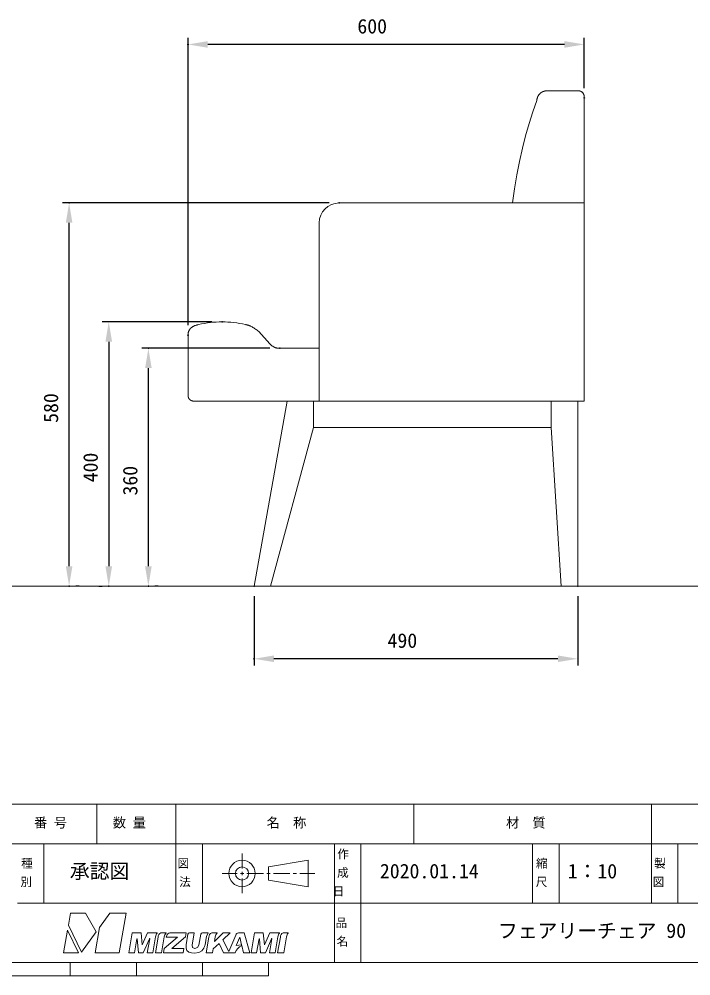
# Model space of a CAD drawing. Units: millimetres, scale not verified. Extents: x -203 to 203, y -143 to 143.
# Drawn here: x 12.3 to 114, y -140 to 4.8 of the extents above; entities that cross this region are included whole.
import ezdxf
from ezdxf.enums import TextEntityAlignment as Align

# ---------------------------------------------------------------- set-up
doc = ezdxf.new("R2010")
doc.units = ezdxf.units.MM
doc.header["$LTSCALE"] = 0.5
doc.header["$PDMODE"] = 32
doc.header["$PDSIZE"] = 0.1
for name, color, linetype, lineweight in [('0-1_DIMENSION_LINES$02_DIMENSI', 7, 'Continuous', 25), ('0-3_DIMENSION_LINES$03_LINES', 7, 'Continuous', 18), ('0-5_図面_FORMAT$03_TEXT', 7, 'Continuous', 18), ('0-6_図面_FORMAT$02_LOGO$01_MZ_LO', 7, 'Continuous', 18), ('0-8_図面_FORMAT$01_WAKU$OUT_LINE', 6, 'Continuous', 18), ('0-9_図面_FORMAT$01_WAKU$SUB_LINE', 7, 'Continuous', 18)]:
    doc.layers.add(name, color=color, linetype=linetype, lineweight=lineweight)
doc.layers.add('0-2_DEFPOINTS', color=7, linetype='Continuous')
doc.styles.add('ＭＳ ゴシック', font='')
doc.styles.get('ＭＳ ゴシック').set_extended_font_data('MS Gothic')

# ---------------------------------------------------------------- blocks, each defined once
blk = doc.blocks.new('D1')
at = {"layer": '0-1_DIMENSION_LINES$02_DIMENSI'}
for p, q in [((515.645, 132), (515.645, 111)), ((613.645, 132), (613.645, 111)), ((607.646, 113), (521.645, 113))]:
    blk.add_line(p, q, dxfattribs=at)
for points in [[(521.645, 114), (521.645, 112), (515.645, 113)], [(607.646, 112), (607.646, 114), (613.645, 113)]]:
    blk.add_solid(points, dxfattribs=at)
at = {"layer": '0-2_DEFPOINTS'}
for p in [(515.645, 135), (613.645, 135), (515.645, 113)]:
    blk.add_point(p, dxfattribs=at)
at = {"layer": '0-1_DIMENSION_LINES$02_DIMENSI', "style": 'ＭＳ ゴシック'}
blk.add_text('490', height=4.399, dxfattribs=at).set_placement((556.074, 115), align=Align.BOTTOM_LEFT)
blk = doc.blocks.new('D2')
at = {"layer": '0-1_DIMENSION_LINES$02_DIMENSI'}
for p, q in [((520.414, 207), (481.645, 207)), ((483.645, 141), (483.645, 201)), ((486.645, 135), (485.645, 135))]:
    blk.add_line(p, q, dxfattribs=at)
for points in [[(484.645, 201), (482.645, 201), (483.645, 207)], [(482.645, 141), (484.645, 141), (483.645, 135)]]:
    blk.add_solid(points, dxfattribs=at)
at = {"layer": '0-2_DEFPOINTS'}
for p in [(483.645, 207), (523.414, 207), (483.645, 135)]:
    blk.add_point(p, dxfattribs=at)
at = {"layer": '0-1_DIMENSION_LINES$02_DIMENSI', "style": 'ＭＳ ゴシック'}
blk.add_text('360', height=4.399, rotation=90, dxfattribs=at).set_placement((481.645, 162.429), align=Align.BOTTOM_LEFT)
blk = doc.blocks.new('D3')
at = {"layer": '0-1_DIMENSION_LINES$02_DIMENSI'}
for p, q in [((502.972, 215), (469.645, 215)), ((471.645, 209), (471.645, 141)), ((468.645, 135), (469.645, 135))]:
    blk.add_line(p, q, dxfattribs=at)
for points in [[(472.645, 209), (470.645, 209), (471.645, 215)], [(470.645, 141), (472.645, 141), (471.645, 135)]]:
    blk.add_solid(points, dxfattribs=at)
at = {"layer": '0-2_DEFPOINTS'}
for p in [(505.972, 215), (471.645, 135)]:
    blk.add_point(p, dxfattribs=at)
at = {"layer": '0-1_DIMENSION_LINES$02_DIMENSI', "style": 'ＭＳ ゴシック'}
blk.add_text('400', height=4.399, rotation=90, dxfattribs=at).set_placement((469.645, 166.429), align=Align.BOTTOM_LEFT)
blk = doc.blocks.new('D4')
at = {"layer": '0-1_DIMENSION_LINES$02_DIMENSI'}
for p, q in [((538.385, 251), (457.645, 251)), ((459.645, 141), (459.645, 245)), ((462.645, 135), (461.645, 135))]:
    blk.add_line(p, q, dxfattribs=at)
for points in [[(460.645, 245), (458.645, 245), (459.645, 251)], [(458.645, 141), (460.645, 141), (459.645, 135)]]:
    blk.add_solid(points, dxfattribs=at)
at = {"layer": '0-2_DEFPOINTS'}
for p in [(459.645, 251), (541.385, 251), (459.645, 135)]:
    blk.add_point(p, dxfattribs=at)
at = {"layer": '0-1_DIMENSION_LINES$02_DIMENSI', "style": 'ＭＳ ゴシック'}
blk.add_text('580', height=4.399, rotation=90, dxfattribs=at).set_placement((457.645, 184.429), align=Align.BOTTOM_LEFT)
blk = doc.blocks.new('D8')
at = {"layer": '0-1_DIMENSION_LINES$02_DIMENSI'}
for p, q in [((495.645, 214), (495.645, 301)), ((609.646, 299), (501.645, 299)), ((615.645, 285.8), (615.645, 301))]:
    blk.add_line(p, q, dxfattribs=at)
for points in [[(501.645, 300), (501.645, 298), (495.645, 299)], [(609.646, 298), (609.646, 300), (615.645, 299)]]:
    blk.add_solid(points, dxfattribs=at)
at = {"layer": '0-2_DEFPOINTS'}
for p in [(495.645, 299), (615.645, 282.8), (495.645, 211)]:
    blk.add_point(p, dxfattribs=at)
at = {"layer": '0-1_DIMENSION_LINES$02_DIMENSI', "style": 'ＭＳ ゴシック'}
blk.add_text('600', height=4.399, dxfattribs=at).set_placement((546.931, 301), align=Align.BOTTOM_LEFT)
blk = doc.blocks.new('_X23')
at = {"layer": '0-5_図面_FORMAT$03_TEXT', "style": 'ＭＳ ゴシック'}
for s, p in [('製', (636.801, 49.002)), ('図', (636.385, 43.38))]:
    blk.add_text(s, height=2.566, dxfattribs=at).set_placement(p, align=Align.BOTTOM_LEFT)
blk = doc.blocks.new('_X22')
at = {"layer": '0-5_図面_FORMAT$03_TEXT', "style": 'ＭＳ ゴシック'}
for s, p in [('縮', (601.025, 49.002)), ('尺', (600.952, 43.38))]:
    blk.add_text(s, height=2.566, dxfattribs=at).set_placement(p, align=Align.BOTTOM_LEFT)
blk = doc.blocks.new('_X21')
at = {"layer": '0-5_図面_FORMAT$03_TEXT', "style": 'ＭＳ ゴシック'}
for s, p in [('品', (540.35, 31.002)), ('名', (540.651, 25.38))]:
    blk.add_text(s, height=2.566, dxfattribs=at).set_placement(p, align=Align.BOTTOM_LEFT)
blk = doc.blocks.new('_X20')
at = {"layer": '0-5_図面_FORMAT$03_TEXT', "style": 'ＭＳ ゴシック'}
for s, p in [('種', (445.127, 49.002)), ('別', (444.903, 43.38))]:
    blk.add_text(s, height=2.566, dxfattribs=at).set_placement(p, align=Align.BOTTOM_LEFT)
blk = doc.blocks.new('_X19')
at = {"layer": '0-5_図面_FORMAT$03_TEXT', "style": 'ＭＳ ゴシック'}
for s, p in [('図', (492.487, 49.002)), ('法', (492.977, 43.38))]:
    blk.add_text(s, height=2.566, dxfattribs=at).set_placement(p, align=Align.BOTTOM_LEFT)
blk = doc.blocks.new('_X18')
at = {"layer": '0-5_図面_FORMAT$03_TEXT', "style": 'ＭＳ ゴシック'}
for s, p in [('作', (540.875, 51.813)), ('成', (540.801, 46.191)), ('日', (539.482, 40.568))]:
    blk.add_text(s, height=2.566, dxfattribs=at).set_placement(p, align=Align.BOTTOM_LEFT)

msp = doc.modelspace()

# ---------------------------------------------------------------- linework, layer by layer
at = {"layer": '0-3_DIMENSION_LINES$03_LINES'}
for p, q in [((60.6927, -23), (97.8227, -23)), ((97.8227, -23), (97.8227, -53)), ((57.6927, -53), (57.6927, -26)), ((97.8227, -53), (57.6927, -53)), ((-153, -81), (142, -81))]:
    msp.add_line(p, q, dxfattribs=at)
for points in [[(90.6699, -7.2345), (90.6598, -7.2774), (90.6504, -7.3211), (90.6417, -7.3655), (90.6336, -7.4106), (90.6195, -7.5031), (90.0171, -9.2101), (89.455, -10.9829), (88.9334, -12.8214), (88.4521, -14.7256), (88.0113, -16.6956), (87.6109, -18.7313), (87.2509, -20.8328), (86.9314, -23)], [(91.5958, -6.1325), (91.5591, -6.1468), (91.5231, -6.1618), (91.4877, -6.1776), (91.4531, -6.1941), (91.4191, -6.2114), (91.3858, -6.2294), (91.3532, -6.2481), (91.3213, -6.2675), (91.29, -6.2877), (91.2595, -6.3086), (91.2296, -6.3303), (91.2004, -6.3527), (91.1719, -6.3758), (91.1441, -6.3996), (91.1169, -6.4242), (91.0904, -6.4495), (91.0646, -6.4756), (91.0395, -6.5024), (91.0151, -6.5299), (90.9914, -6.5582), (90.9683, -6.5872), (90.9459, -6.6169), (90.9242, -6.6473), (90.9032, -6.6785), (90.8829, -6.7105), (90.8633, -6.7431), (90.8443, -6.7765), (90.826, -6.8106), (90.8084, -6.8455), (90.7915, -6.8811), (90.7753, -6.9174), (90.7597, -6.9545), (90.7448, -6.9923), (90.7306, -7.0308), (90.7171, -7.0701), (90.7043, -7.1101), (90.6921, -7.1508), (90.6807, -7.1923), (90.6699, -7.2345)], [(97.393, -6.1547), (97.3712, -6.1421), (97.3489, -6.13), (97.3261, -6.1184), (97.3027, -6.1074), (97.2788, -6.0969), (97.2544, -6.087), (97.2294, -6.0776), (97.2039, -6.0688), (97.1779, -6.0604), (97.1513, -6.0526), (97.1242, -6.0454), (97.0965, -6.0387), (97.0683, -6.0325), (97.0396, -6.0269), (97.0103, -6.0218), (96.9805, -6.0172), (96.9501, -6.0132), (96.9192, -6.0097), (96.8878, -6.0067), (96.8559, -6.0043), (96.7903, -6.0011), (96.7227, -6), (92.4227, -6), (92.324, -6.0015), (92.2281, -6.0059), (92.1349, -6.0132), (92.0894, -6.018), (92.0445, -6.0235), (92.0003, -6.0297), (91.9568, -6.0367), (91.9139, -6.0444), (91.8718, -6.0528), (91.8303, -6.062), (91.7895, -6.0719), (91.7494, -6.0826), (91.71, -6.0939), (91.6712, -6.1061), (91.6332, -6.1189), (91.5958, -6.1325)], [(97.8227, -23), (97.8227, -7.1), (97.8216, -7.0323), (97.8184, -6.9668), (97.816, -6.9348), (97.813, -6.9034), (97.8095, -6.8725), (97.8055, -6.8422), (97.8009, -6.8124), (97.7958, -6.7831), (97.7902, -6.7544), (97.784, -6.7262), (97.7773, -6.6985), (97.77, -6.6714), (97.7622, -6.6448), (97.7539, -6.6188), (97.7451, -6.5932), (97.7357, -6.5683), (97.7257, -6.5438), (97.7152, -6.5199), (97.7042, -6.4966), (97.6927, -6.4737), (97.6806, -6.4514), (97.668, -6.4297), (97.6548, -6.4085), (97.6411, -6.3878), (97.6269, -6.3677), (97.6121, -6.348), (97.5968, -6.329), (97.581, -6.3104), (97.5646, -6.2925), (97.5477, -6.275), (97.5302, -6.2581), (97.5122, -6.2417), (97.4937, -6.2259), (97.4746, -6.2105), (97.455, -6.1958), (97.4349, -6.1815), (97.4142, -6.1678), (97.393, -6.1547)], [(37.9226, -42.4268), (37.9355, -42.3948), (37.9492, -42.3633), (37.9636, -42.3322), (37.9789, -42.3015), (37.9949, -42.2713), (38.0117, -42.2416), (38.0293, -42.2123), (38.0476, -42.1835), (38.0668, -42.1551), (38.0867, -42.1272), (38.1074, -42.0997), (38.1289, -42.0727), (38.1511, -42.0461), (38.1742, -42.02), (38.198, -41.9943), (38.2226, -41.9691), (38.248, -41.9443), (38.2742, -41.92), (38.3011, -41.8961), (38.3289, -41.8727), (38.3574, -41.8497), (38.3867, -41.8272), (38.4168, -41.8051), (38.4476, -41.7835), (38.4793, -41.7623), (38.5117, -41.7416), (38.5449, -41.7213), (38.5789, -41.7015), (38.6136, -41.6822), (38.6492, -41.6633), (38.6855, -41.6448), (38.7226, -41.6268), (38.7992, -41.5921), (38.8789, -41.5593), (38.9617, -41.5282), (39.0476, -41.499), (39.1367, -41.4715), (39.2289, -41.4459), (39.3242, -41.422)], [(39.3242, -41.422), (39.4226, -41.4), (39.8695, -41.3063), (40.316, -41.225), (40.762, -41.1563), (41.2077, -41.1), (41.6529, -41.0563), (42.0977, -41.025), (42.5421, -41.0063), (42.986, -41), (43.4296, -41.0063), (43.8727, -41.025), (44.3154, -41.0563), (44.7577, -41.1), (45.1995, -41.1563), (45.641, -41.225), (46.082, -41.3063), (46.5226, -41.4), (46.5851, -41.4132), (46.6476, -41.4276), (46.7101, -41.4434), (46.7726, -41.4605), (46.8351, -41.4789), (46.8976, -41.4986), (46.9601, -41.5197), (47.0226, -41.542), (47.0851, -41.5656), (47.1476, -41.5906), (47.2101, -41.6169), (47.2726, -41.6445), (47.3976, -41.7036), (47.5226, -41.768), (47.6476, -41.8376), (47.7726, -41.9125), (47.8976, -41.9926), (48.0226, -42.0779), (48.1476, -42.1685), (48.2726, -42.2644), (48.3976, -42.3655), (48.5226, -42.4719)], [(37.9633, -52.6094), (37.9518, -52.5896), (37.9408, -52.5693), (37.9303, -52.5486), (37.9203, -52.5273), (37.9108, -52.5056), (37.9017, -52.4834), (37.8932, -52.4607), (37.8851, -52.4375), (37.8776, -52.4138), (37.8705, -52.3896), (37.8639, -52.365), (37.8578, -52.3398), (37.8522, -52.3142), (37.847, -52.2881), (37.8424, -52.2615), (37.8383, -52.2344), (37.8346, -52.2068), (37.8314, -52.1787), (37.8287, -52.1501), (37.8265, -52.1211), (37.8236, -52.0615), (37.8226, -52), (37.8226, -43), (37.823, -42.9608), (37.8242, -42.922), (37.8261, -42.8837), (37.8289, -42.8459), (37.8324, -42.8085), (37.8367, -42.7715), (37.8418, -42.735), (37.8476, -42.699), (37.8543, -42.6634), (37.8617, -42.6282), (37.8699, -42.5935), (37.8789, -42.5593), (37.8886, -42.5255), (37.8992, -42.4921), (37.9105, -42.4592), (37.9226, -42.4268)], [(48.5226, -42.4719), (50.2275, -44.3459), (50.2751, -44.3964), (50.3244, -44.4452), (50.3754, -44.4923), (50.4279, -44.5376), (50.482, -44.581), (50.5376, -44.6226), (50.5946, -44.6621), (50.6529, -44.6997), (50.7125, -44.7353), (50.7733, -44.7687), (50.8352, -44.8), (50.8982, -44.8292), (50.9621, -44.8561), (51.0269, -44.8808), (51.0926, -44.9033), (51.159, -44.9235), (51.226, -44.9413), (51.2936, -44.9568), (51.3617, -44.97), (51.4303, -44.9808), (51.4992, -44.9892), (51.5683, -44.9952), (51.6376, -44.9988), (51.7069, -45), (57.6927, -45)], [(57.6927, -53), (38.8226, -53), (38.7611, -52.999), (38.7015, -52.9961), (38.6725, -52.9939), (38.6439, -52.9912), (38.6158, -52.988), (38.5883, -52.9844), (38.5612, -52.9802), (38.5345, -52.9756), (38.5084, -52.9705), (38.4828, -52.9648), (38.4576, -52.9587), (38.433, -52.9521), (38.4088, -52.9451), (38.3851, -52.9375), (38.3619, -52.9294), (38.3392, -52.9209), (38.317, -52.9119), (38.2953, -52.9023), (38.274, -52.8923), (38.2533, -52.8818), (38.233, -52.8708), (38.2133, -52.8594), (38.194, -52.8474), (38.1752, -52.835), (38.1569, -52.822), (38.139, -52.8086), (38.1217, -52.7947), (38.1049, -52.7803), (38.0885, -52.7654), (38.0726, -52.75), (38.0572, -52.7341), (38.0424, -52.7178), (38.028, -52.7009), (38.014, -52.6836), (38.0006, -52.6658), (37.9877, -52.6475), (37.9752, -52.6287), (37.9633, -52.6094)], [(52.8226, -53), (92.8227, -53), (92.8227, -57), (56.8226, -57)]]:
    msp.add_lwpolyline(points, dxfattribs=at)
for points in [[(50.3226, -81), (47.8226, -81), (52.8226, -53), (56.8226, -53), (56.8226, -57)], [(92.8227, -53), (96.8227, -53), (96.8227, -81), (94.3227, -81), (92.8227, -57)]]:
    msp.add_lwpolyline(points, close=True, dxfattribs=at)
msp.add_arc((60.6927, -26), 3, 90, 180, dxfattribs=at)
at = {"layer": '0-5_図面_FORMAT$03_TEXT'}
for p, q in [((46, -123.75), (46, -121.5)), ((56, -122.5), (50, -123.5)), ((56, -126.5), (56, -122.5)), ((45.25, -124.5), (43, -124.5)), ((46.25, -124.5), (45.75, -124.5)), ((46, -124.75), (46, -124.25)), ((49.25, -124.5), (46.75, -124.5)), ((50.25, -124.5), (49.75, -124.5)), ((50, -123.5), (50, -125.5)), ((53.25, -124.5), (50.75, -124.5)), ((54.25, -124.5), (53.75, -124.5)), ((57, -124.5), (54.75, -124.5)), ((46, -127.5), (46, -125.25)), ((50, -125.5), (56, -126.5))]:
    msp.add_line(p, q, dxfattribs=at)
for radius in [2, 1]:
    msp.add_circle((46, -124.5), radius, dxfattribs=at)
at = {"layer": '0-6_図面_FORMAT$02_LOGO$01_MZ_LO'}
for p, q in [((37.5368, -133.5001), (35.0653, -133.5001)), ((46.3372, -133.5001), (45.4679, -133.5001)), ((40.2333, -135.7779), (40.2903, -135.6677)), ((40.3739, -135.4237), (40.3965, -135.3012)), ((40.3965, -135.3012), (40.3965, -135.3012))]:
    msp.add_line(p, q, dxfattribs=at)
for points in [[(23.9185, -133.3532), (22.2811, -130.5), (20.052, -130.5), (19.7334, -132.3069), (21.6797, -136.412)], [(28.4519, -130.5), (26.0068, -130.5), (24.423, -132.6639), (23.7466, -136.5), (27.394, -136.5)], [(18.994, -136.5), (21.2213, -136.5), (19.5978, -133.0758)], [(45.1097, -135.4167), (45.6797, -134.1656), (45.9339, -135.2805)]]:
    msp.add_lwpolyline(points, close=True, dxfattribs=at)
for points in [[(33.1643, -133.5221), (33.1564, -133.5001), (31.6973, -133.5001), (30.8813, -135.3254), (30.7128, -133.5001), (29.3797, -133.5001), (28.8508, -136.5), (29.7077, -136.5), (30.085, -134.3718), (30.1212, -134.3718), (30.3134, -136.5), (31.0307, -136.5), (31.9772, -134.3718)], [(32.0194, -134.3718), (31.6421, -136.5), (32.493, -136.5), (32.9191, -134.0808)], [(33.2994, -134.1367), (32.8831, -136.5), (33.7988, -136.5), (34.2223, -134.0946)], [(34.4907, -133.528), (34.4785, -133.5001), (33.7311, -133.5001)], [(34.5924, -133.8998), (34.52, -134.1359), (36.248, -134.138), (34.2351, -135.8723), (34.125, -136.5), (37.0697, -136.5), (37.1838, -135.8537), (35.3578, -135.8512), (37.4305, -134.0987), (37.5368, -133.5001)], [(37.8062, -133.6918), (37.5241, -135.2886), (37.5207, -135.7942), (37.6572, -136.1388), (37.9298, -136.3967), (38.3411, -136.5181), (38.8134, -136.5486), (39.4797, -136.4487), (39.8948, -136.201), (40.2275, -135.7892)], [(39.7553, -133.6956), (39.4664, -135.331), (39.2624, -135.7153), (38.8631, -135.8509), (38.5099, -135.7132), (38.4414, -135.331), (38.7636, -133.5001), (38.0482, -133.5001)], [(40.8635, -133.5423), (40.8489, -133.5001), (40.7137, -133.5065), (40.0021, -133.5001)], [(40.3988, -135.2886), (40.6262, -134.0012), (40.8635, -133.5423)], [(40.9871, -134.1367), (40.5715, -136.5), (41.5368, -136.5), (41.5384, -136.5), (41.5439, -136.5), (41.6443, -135.9188), (42.5284, -135.0795), (43.1843, -136.5), (44.9459, -136.5)], [(42.2217, -133.528), (42.2092, -133.5001), (41.4125, -133.5001)], [(45.0487, -133.8322), (43.9945, -136.289), (43.107, -134.5303), (44.1923, -133.5001), (43.1434, -133.5001), (41.8365, -134.8052), (41.959, -134.0946)], [(45.9654, -135.4039), (46.2447, -136.5), (47.188, -136.5), (46.3372, -133.5001)], [(51.6741, -133.5221), (51.6663, -133.5001), (50.2071, -133.5001), (49.3912, -135.3254), (49.2227, -133.5001), (47.8896, -133.5001), (47.3606, -136.5), (48.2176, -136.5), (48.5948, -134.3718), (48.631, -134.3718), (48.8233, -136.5), (49.5406, -136.5), (50.4871, -134.3718)], [(50.5292, -134.3718), (50.152, -136.5), (51.0029, -136.5), (51.429, -134.0808)], [(51.8093, -134.1367), (51.3929, -136.5), (52.3087, -136.5), (52.7322, -134.0946)], [(53.0005, -133.528), (52.9883, -133.5001), (52.241, -133.5001)]]:
    msp.add_lwpolyline(points, dxfattribs=at)
for centre, radius, start, end in [((31.9983, -134.363), 0.0228, 337.38667, 202.61333), ((33.7742, -134.1229), 0.8561, 135.436, 177.18162), ((33.898, -134.0779), 0.6015, 106.10853, 185.61083), ((35.2047, -134.2131), 0.9895, 136.18472, 173.12017), ((35.0741, -133.9901), 0.4901, 91.03463, 169.38909), ((38.0431, -133.7422), 0.2422, 88.80192, 167.99496), ((39.9968, -133.7469), 0.2469, 88.77298, 167.99431), ((41.5809, -134.073), 0.5972, 106.38228, 186.12371), ((42.933, -134.202), 0.9799, 136.54508, 173.70767), ((45.4594, -133.9198), 0.4199, 88.83548, 167.9571), ((50.5082, -134.363), 0.0228, 337.38667, 202.61333), ((52.2841, -134.1229), 0.8561, 135.436, 177.18162), ((52.4079, -134.0779), 0.6015, 106.10853, 185.61083), ((53.7145, -134.2131), 0.9895, 136.18472, 173.12017), ((38.9196, -135.0984), 1.4791, 332.15939, 332.65034), ((39.5102, -135.2642), 0.8783, 332.65034, 349.54143), ((38.5515, -134.9606), 1.8762, 349.54143, 349.93236), ((46.8386, -137.2383), 2.0316, 115.4544, 158.69079)]:
    msp.add_arc(centre, radius, start, end, dxfattribs=at)
at = {"layer": '0-8_図面_FORMAT$01_WAKU$OUT_LINE'}
for p, q in [((198, -114), (-198, -114)), ((198, -120), (-78, -120)), ((-198, -138), (198, -138)), ((20, -140), (20, -138)), ((30, -140), (30, -138)), ((40, -140), (40, -138)), ((50, -140), (50, -138)), ((-50, -140), (50, -140))]:
    msp.add_line(p, q, dxfattribs=at)
at = {"layer": '0-9_図面_FORMAT$01_WAKU$SUB_LINE'}
for p, q in [((24, -114), (24, -120)), ((36, -129), (36, -114)), ((72, -114), (72, -120)), ((108, -129), (108, -114)), ((16, -129), (16, -120)), ((40, -120), (40, -129)), ((60, -138), (60, -120)), ((64, -138), (64, -120)), ((90, -129), (90, -120)), ((94, -129), (94, -120)), ((112, -129), (112, -120)), ((12, -129), (144, -129))]:
    msp.add_line(p, q, dxfattribs=at)

# ---------------------------------------------------------------- block references
at = {"layer": '0-1_DIMENSION_LINES$02_DIMENSI', "xscale": 0.5, "yscale": 0.5}
for name in ['D8', 'D4', 'D3', 'D2', 'D1']:
    msp.add_blockref(name, (-210, -148.5), dxfattribs=at)
at = {"layer": '0-5_図面_FORMAT$03_TEXT', "xscale": 0.5, "yscale": 0.5}
for name in ['_X18', '_X20', '_X19', '_X22', '_X23', '_X21']:
    msp.add_blockref(name, (-210, -148.5), dxfattribs=at)

# ---------------------------------------------------------------- texts
at = {"layer": '0-5_図面_FORMAT$03_TEXT', "style": 'ＭＳ ゴシック'}
for s, height, p in [('数 量', 1.466, (26.4452, -117.9799)), ('名\u3000称', 1.466, (49.7337, -117.9799)), ('材\u3000質', 1.466, (85.975, -117.9799)), ('番 号', 1.466, (14.5112, -117.9799)), ('承認図', 2.199, (19.9406, -125.9023)), ('2020.01.14', 2.199, (66.8747, -125.8936)), ('1：10', 2.199, (95.3078, -125.9023)), ('フェアリーチェア 90', 2.199, (84.7496, -134.9198))]:
    msp.add_text(s, height=height, dxfattribs=at).set_placement(p, align=Align.BOTTOM_LEFT)

doc.saveas('drawing.dxf')
